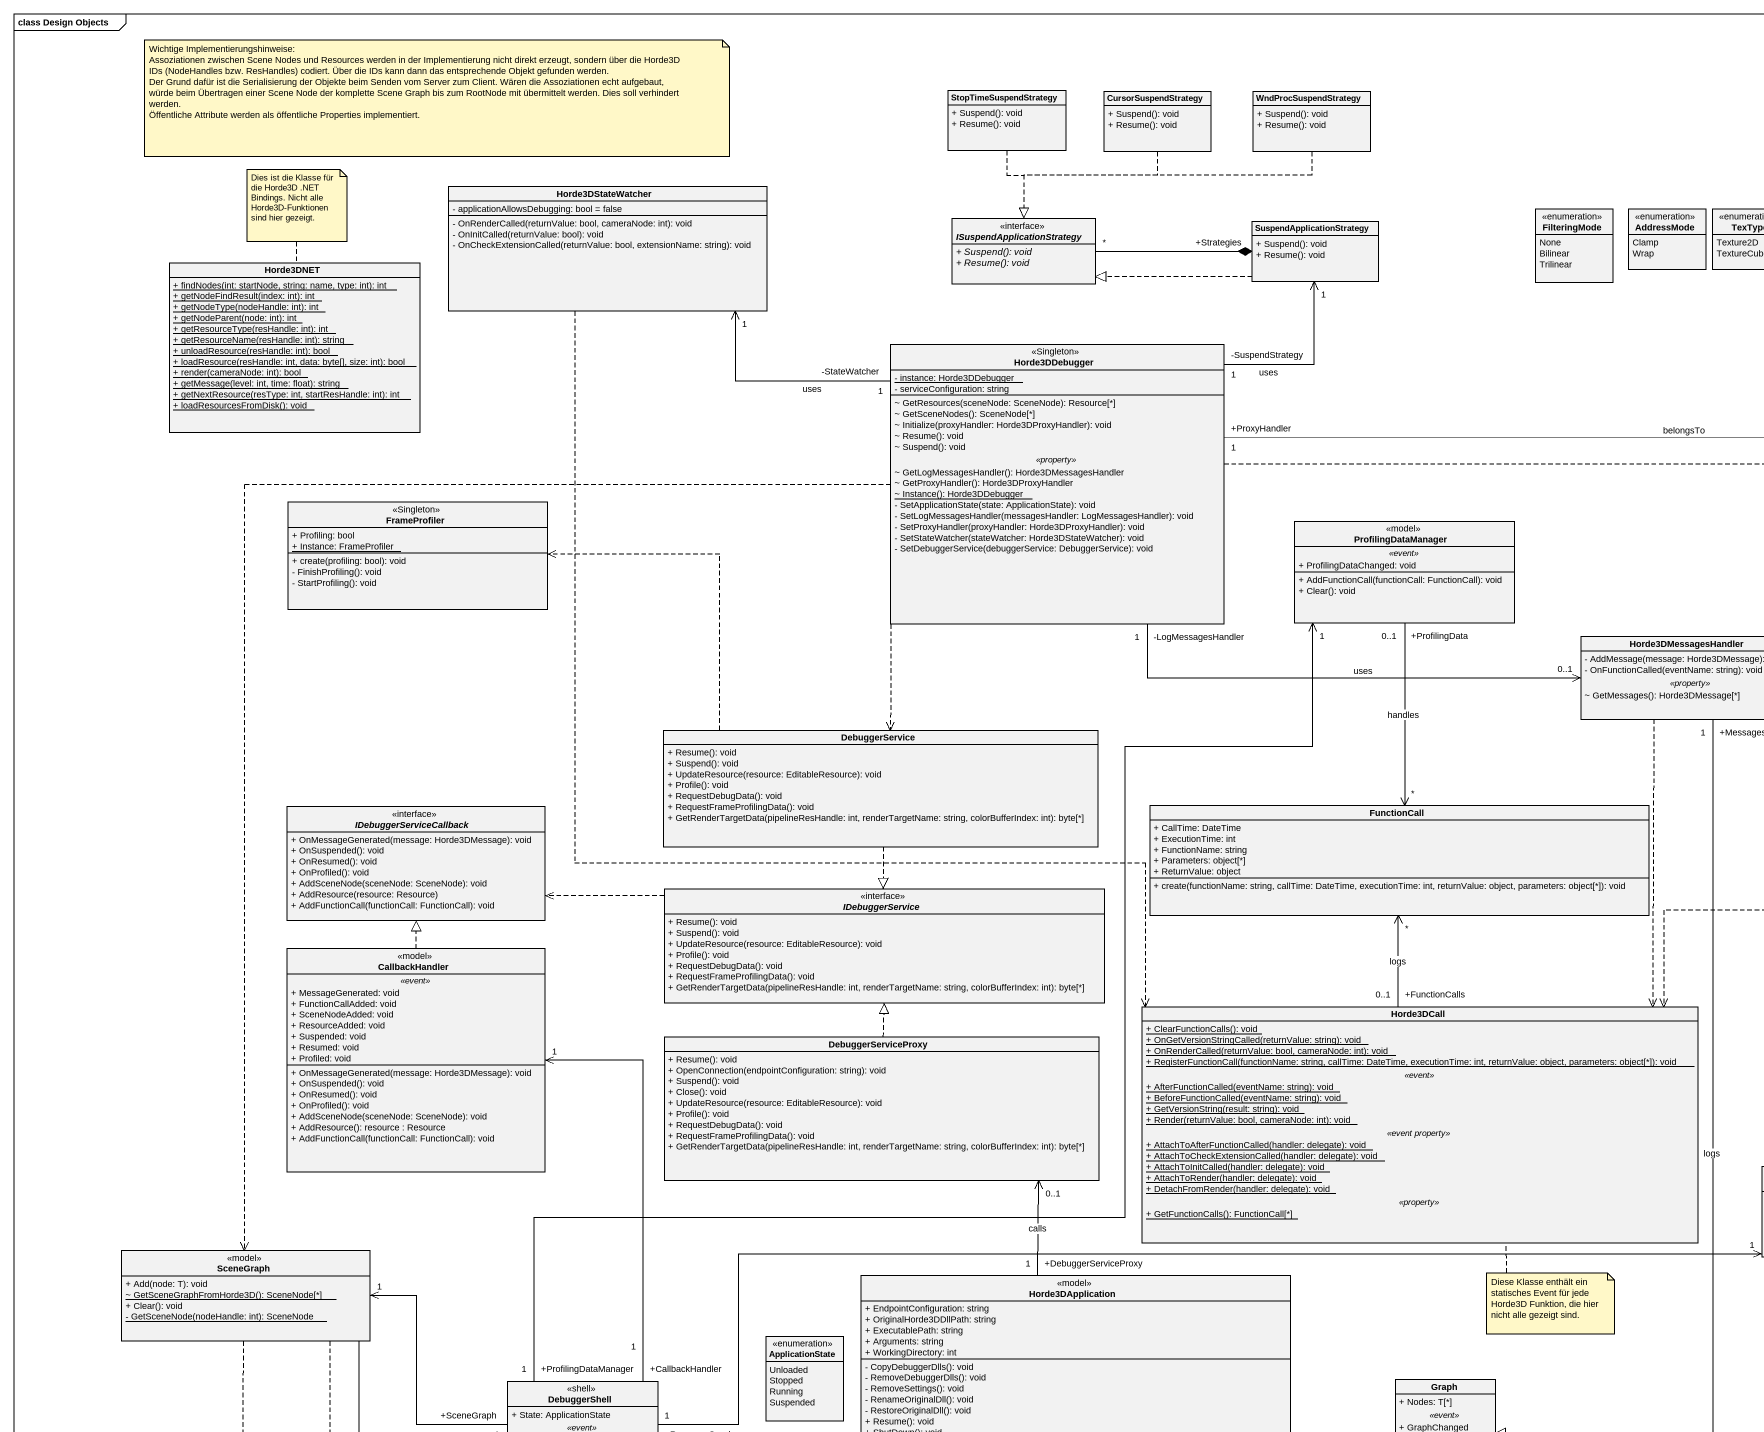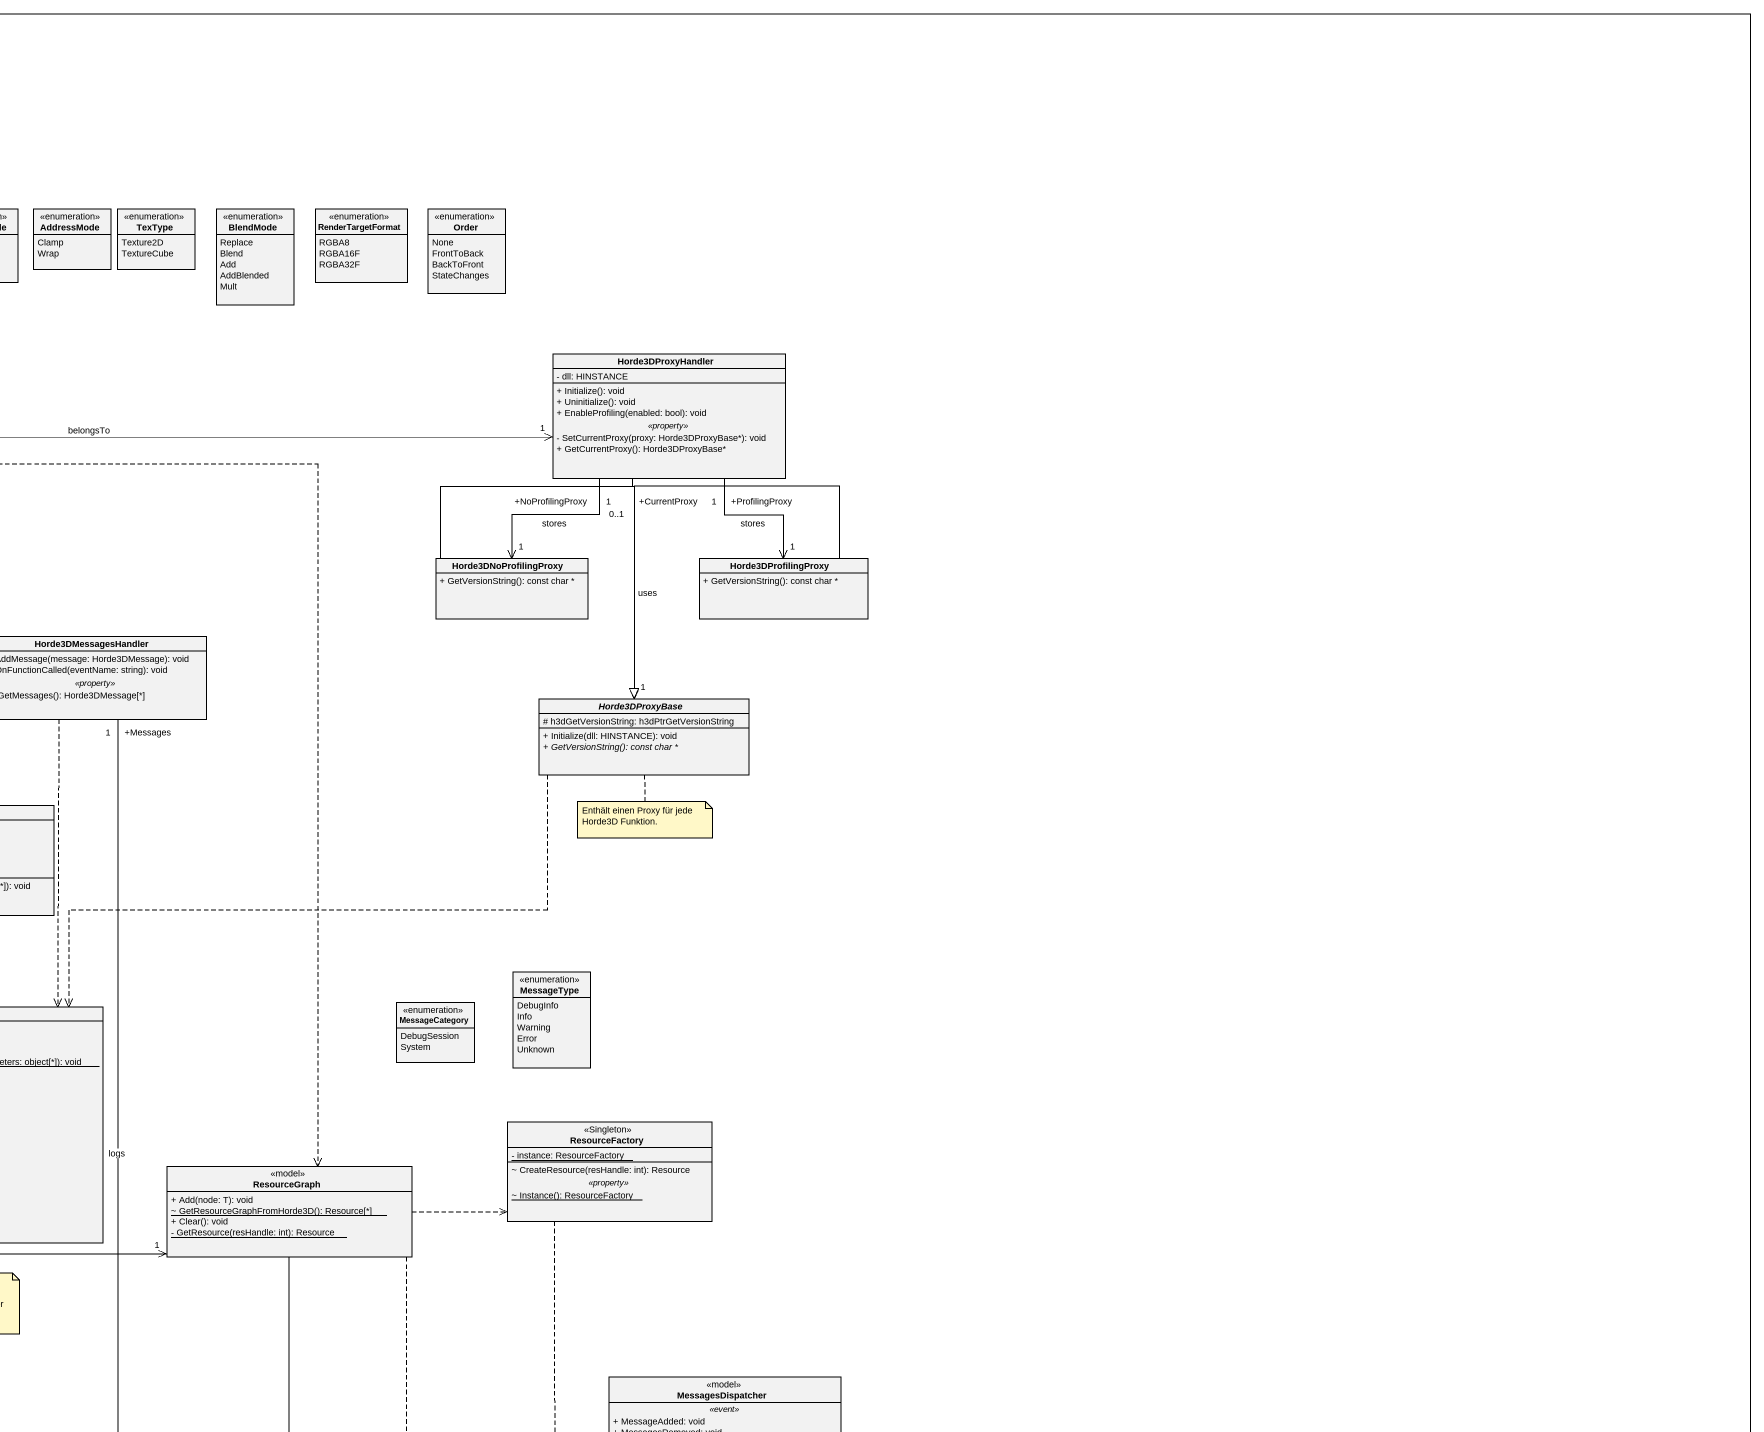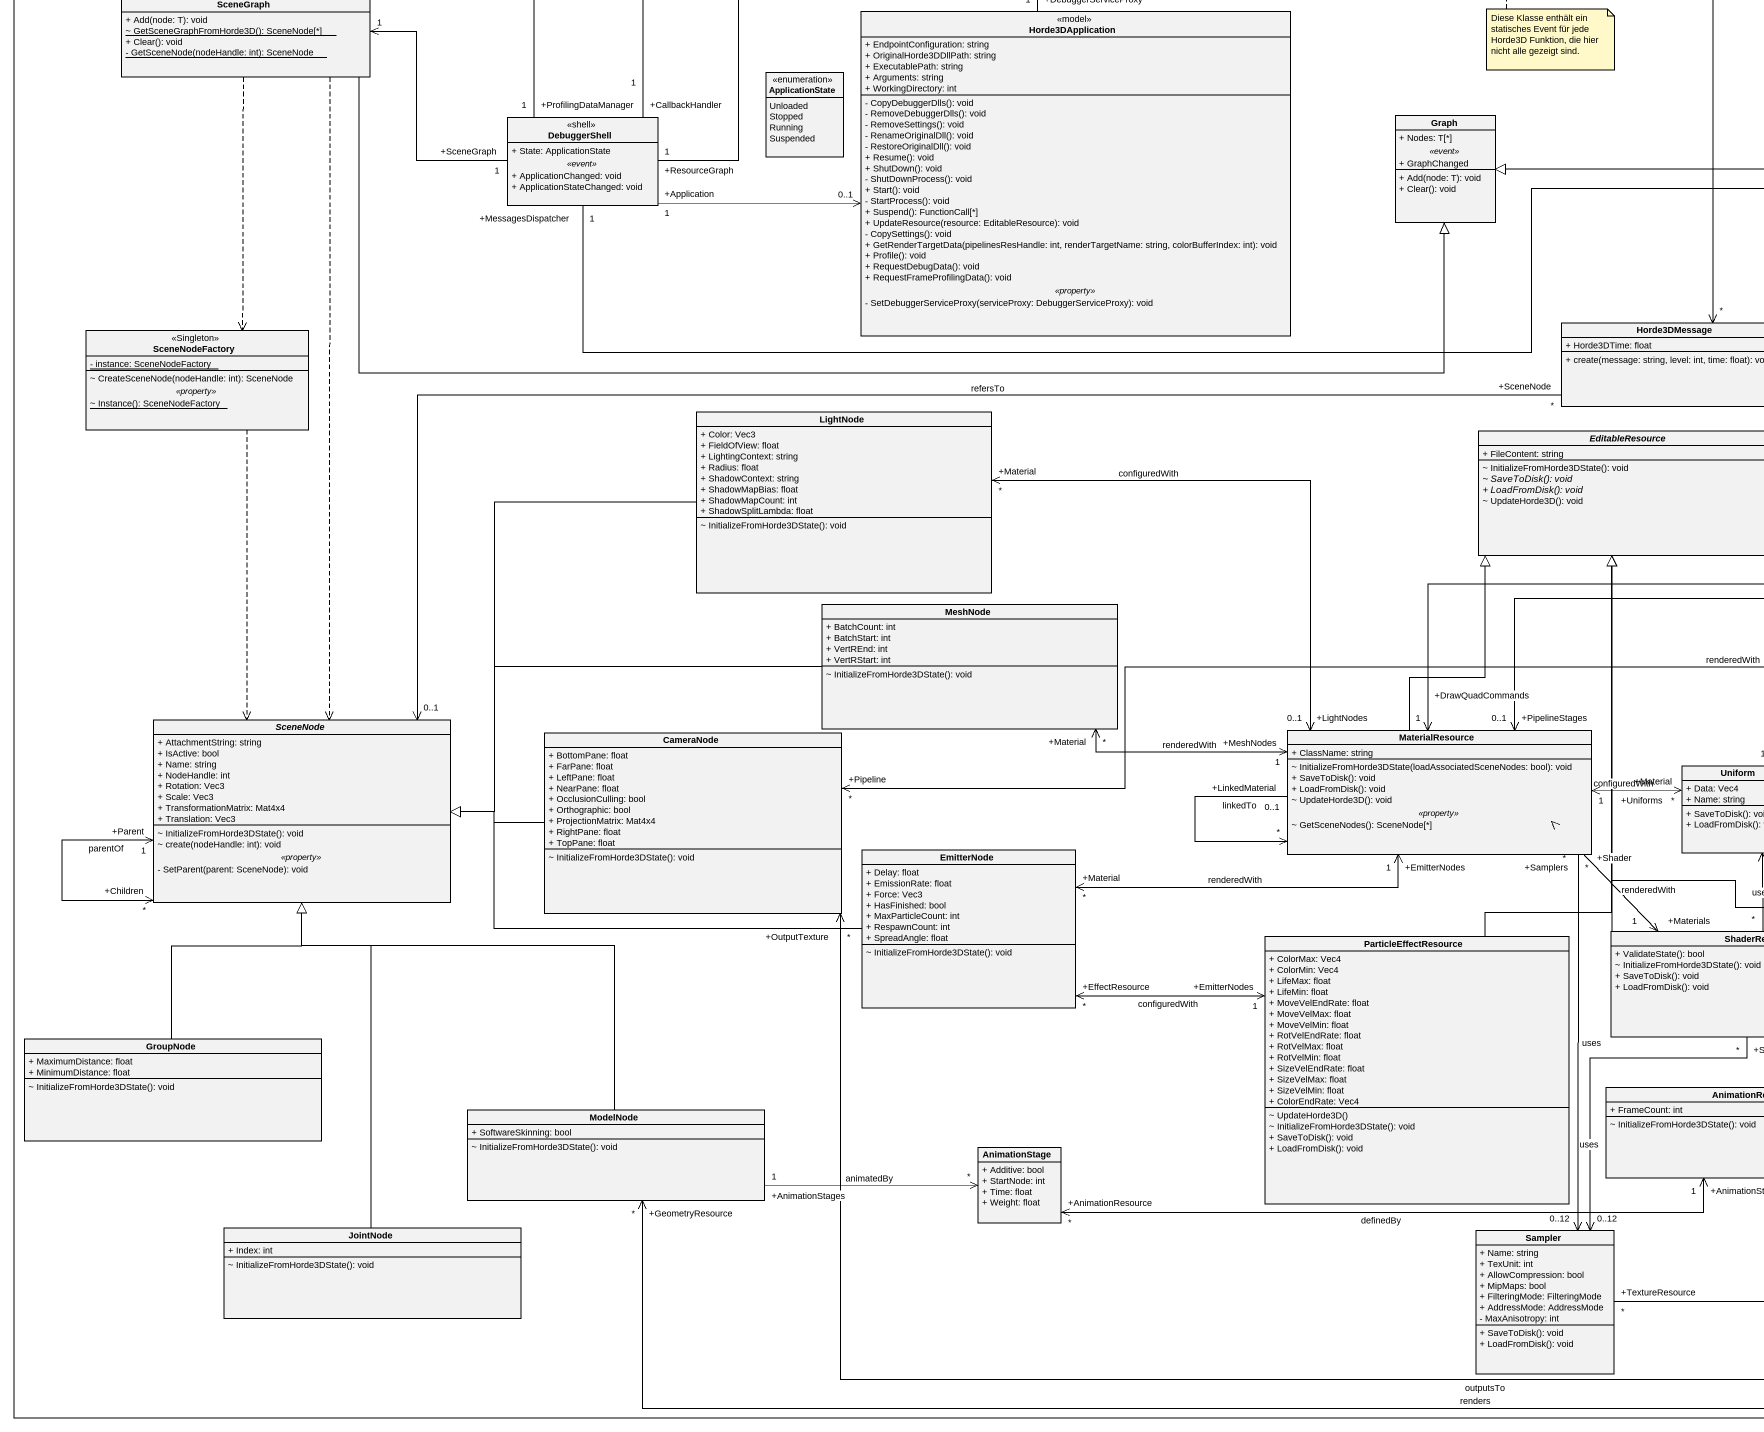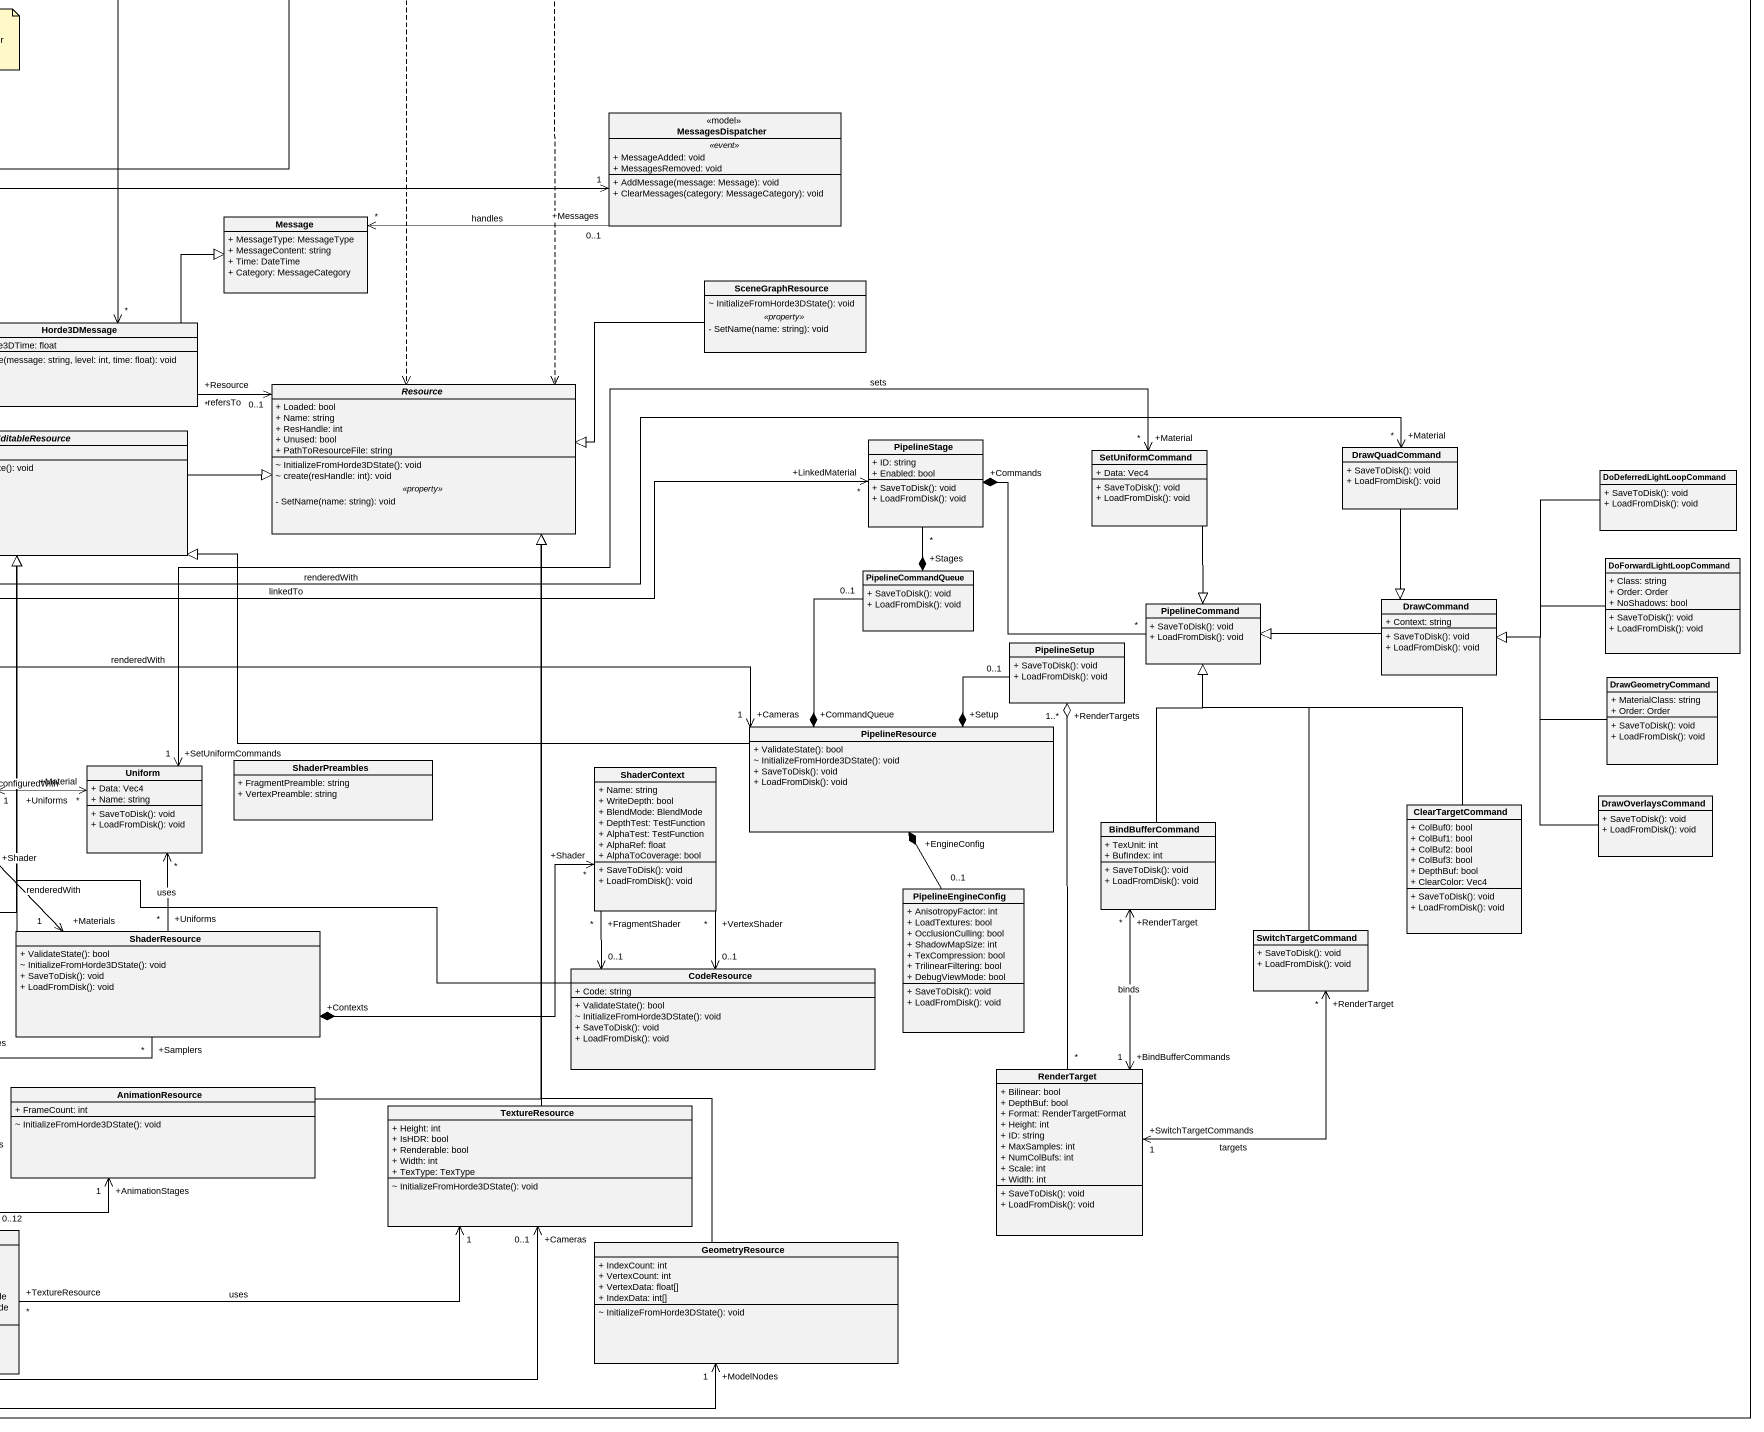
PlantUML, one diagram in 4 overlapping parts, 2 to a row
@startuml
mainframe class Design Objects
hide circle
hide empty members
skinparam classAttributeIconSize 0
class StopTimeSuspendStrategy {
  + Suspend(): void
  + Resume(): void
}
class CursorSuspendStrategy {
  + Suspend(): void
  + Resume(): void
}
class WndProcSuspendStrategy {
  + Suspend(): void
  + Resume(): void
}
class Horde3DStateWatcher {
  - applicationAllowsDebugging: bool = false
  - OnRenderCalled(returnValue: bool, cameraNode: int): void
  - OnInitCalled(returnValue: bool): void
  - OnCheckExtensionCalled(returnValue: bool, extensionName: string): void
}
enum FilteringMode {
  None
  Bilinear
  Trilinear
}
enum AddressMode {
  Clamp
  Wrap
}
enum TexType {
  Texture2D
  TextureCube
}
enum BlendMode {
  Replace
  Blend
  Add
  AddBlended
  Mult
}
enum RenderTargetFormat {
  RGBA8
  RGBA16F
  RGBA32F
}
enum Order {
  None
  FrontToBack
  BackToFront
  StateChanges
}
interface ISuspendApplicationStrategy <<interface>> {
  {abstract} + Suspend(): void
  {abstract} + Resume(): void
}
class SuspendApplicationStrategy {
  + Suspend(): void
  + Resume(): void
}
class Horde3DNET {
  {static} + findNodes(int: startNode, string: name, type: int): int
  {static} + getNodeFindResult(index: int): int
  {static} + getNodeType(nodeHandle: int): int
  {static} + getNodeParent(node: int): int
  {static} + getResourceType(resHandle: int): int
  {static} + getResourceName(resHandle: int): string
  {static} + unloadResource(resHandle: int): bool
  {static} + loadResource(resHandle: int, data: byte[], size: int): bool
  {static} + render(cameraNode: int): bool
  {static} + getMessage(level: int, time: float): string
  {static} + getNextResource(resType: int, startResHandle: int): int
  {static} + loadResourcesFromDisk(): void
}
class Horde3DDebugger <<Singleton>> {
  {static} - instance: Horde3DDebugger
  - serviceConfiguration: string
  --
  ~ GetResources(sceneNode: SceneNode): Resource[*]
  ~ GetSceneNodes(): SceneNode[*]
  ~ Initialize(proxyHandler: Horde3DProxyHandler): void
  ~ Resume(): void
  ~ Suspend(): void
  .. <<property>> ..
  ~ GetLogMessagesHandler(): Horde3DMessagesHandler
  ~ GetProxyHandler(): Horde3DProxyHandler
  {static} ~ Instance(): Horde3DDebugger
  - SetApplicationState(state: ApplicationState): void
  - SetLogMessagesHandler(messagesHandler: LogMessagesHandler): void
  - SetProxyHandler(proxyHandler: Horde3DProxyHandler): void
  - SetStateWatcher(stateWatcher: Horde3DStateWatcher): void
  - SetDebuggerService(debuggerService: DebuggerService): void
}
class Horde3DProxyHandler {
  - dll: HINSTANCE
  --
  + Initialize(): void
  + Uninitialize(): void
  + EnableProfiling(enabled: bool): void
  .. <<property>> ..
  - SetCurrentProxy(proxy: Horde3DProxyBase*): void
  + GetCurrentProxy(): Horde3DProxyBase*
}
class FrameProfiler <<Singleton>> {
  + Profiling: bool
  {static} + Instance: FrameProfiler
  + create(profiling: bool): void
  - FinishProfiling(): void
  - StartProfiling(): void
}
class ProfilingDataManager <<model>> {
  .. <<event>> ..
  + ProfilingDataChanged: void
  --
  + AddFunctionCall(functionCall: FunctionCall): void
  + Clear(): void
}
class Horde3DNoProfilingProxy {
  + GetVersionString(): const char *
}
class Horde3DProfilingProxy {
  + GetVersionString(): const char *
}
class Horde3DMessagesHandler {
  - AddMessage(message: Horde3DMessage): void
  - OnFunctionCalled(eventName: string): void
  .. <<property>> ..
  ~ GetMessages(): Horde3DMessage[*]
}
abstract class Horde3DProxyBase {
  # h3dGetVersionString: h3dPtrGetVersionString
  + Initialize(dll: HINSTANCE): void
  {abstract} + GetVersionString(): const char *
}
class DebuggerService {
  + Resume(): void
  + Suspend(): void
  + UpdateResource(resource: EditableResource): void
  + Profile(): void
  + RequestDebugData(): void
  + RequestFrameProfilingData(): void
  + GetRenderTargetData(pipelineResHandle: int, renderTargetName: string, colorBufferIndex: int): byte[*]
}
interface IDebuggerServiceCallback <<interface>> {
  + OnMessageGenerated(message: Horde3DMessage): void
  + OnSuspended(): void
  + OnResumed(): void
  + OnProfiled(): void
  + AddSceneNode(sceneNode: SceneNode): void
  + AddResource(resource: Resource)
  + AddFunctionCall(functionCall: FunctionCall): void
}
class FunctionCall {
  + CallTime: DateTime
  + ExecutionTime: int
  + FunctionName: string
  + Parameters: object[*]
  + ReturnValue: object
  + create(functionName: string, callTime: DateTime, executionTime: int, returnValue: object, parameters: object[*]): void
}
interface IDebuggerService <<interface>> {
  + Resume(): void
  + Suspend(): void
  + UpdateResource(resource: EditableResource): void
  + Profile(): void
  + RequestDebugData(): void
  + RequestFrameProfilingData(): void
  + GetRenderTargetData(pipelineResHandle: int, renderTargetName: string, colorBufferIndex: int): byte[*]
}
class CallbackHandler <<model>> {
  .. <<event>> ..
  + MessageGenerated: void
  + FunctionCallAdded: void
  + SceneNodeAdded: void
  + ResourceAdded: void
  + Suspended: void
  + Resumed: void
  + Profiled: void
  --
  + OnMessageGenerated(message: Horde3DMessage): void
  + OnSuspended(): void
  + OnResumed(): void
  + OnProfiled(): void
  + AddSceneNode(sceneNode: SceneNode): void
  + AddResource(): resource : Resource
  + AddFunctionCall(functionCall: FunctionCall): void
}
enum MessageType {
  DebugInfo
  Info
  Warning
  Error
  Unknown
}
class DebuggerServiceProxy {
  + Resume(): void
  + OpenConnection(endpointConfiguration: string): void
  + Suspend(): void
  + Close(): void
  + UpdateResource(resource: EditableResource): void
  + Profile(): void
  + RequestDebugData(): void
  + RequestFrameProfilingData(): void
  + GetRenderTargetData(pipelineResHandle: int, renderTargetName: string, colorBufferIndex: int): byte[*]
}
class Horde3DCall {
  {static} + ClearFunctionCalls(): void
  {static} + OnGetVersionStringCalled(returnValue: string): void
  {static} + OnRenderCalled(returnValue: bool, cameraNode: int): void
  {static} + RegisterFunctionCall(functionName: string, callTime: DateTime, executionTime: int, returnValue: object, parameters: object[*]): void
  .. <<event>> ..
  {static} + AfterFunctionCalled(eventName: string): void
  {static} + BeforeFunctionCalled(eventName: string): void
  {static} + GetVersionString(result: string): void
  {static} + Render(returnValue: bool, cameraNode: int): void
  .. <<event property>> ..
  {static} + AttachToAfterFunctionCalled(handler: delegate): void
  {static} + AttachToCheckExtensionCalled(handler: delegate): void
  {static} + AttachToInitCalled(handler: delegate): void
  {static} + AttachToRender(handler: delegate): void
  {static} + DetachFromRender(handler: delegate): void
  .. <<property>> ..
  {static} + GetFunctionCalls(): FunctionCall[*]
}
enum MessageCategory {
  DebugSession
  System
}
class ResourceFactory <<Singleton>> {
  {static} - instance: ResourceFactory
  --
  ~ CreateResource(resHandle: int): Resource
  .. <<property>> ..
  {static} ~ Instance(): ResourceFactory
}
class ResourceGraph <<model>> {
  + Add(node: T): void
  {static} ~ GetResourceGraphFromHorde3D(): Resource[*]
  + Clear(): void
  {static} - GetResource(resHandle: int): Resource
}
class SceneGraph <<model>> {
  + Add(node: T): void
  {static} ~ GetSceneGraphFromHorde3D(): SceneNode[*]
  + Clear(): void
  {static} - GetSceneNode(nodeHandle: int): SceneNode
}
class Horde3DApplication <<model>> {
  + EndpointConfiguration: string
  + OriginalHorde3DDllPath: string
  + ExecutablePath: string
  + Arguments: string
  + WorkingDirectory: int
  --
  - CopyDebuggerDlls(): void
  - RemoveDebuggerDlls(): void
  - RemoveSettings(): void
  - RenameOriginalDll(): void
  - RestoreOriginalDll(): void
  + Resume(): void
  + ShutDown(): void
  - ShutDownProcess(): void
  + Start(): void
  - StartProcess(): void
  + Suspend(): FunctionCall[*]
  + UpdateResource(resource: EditableResource): void
  - CopySettings(): void
  + GetRenderTargetData(pipelinesResHandle: int, renderTargetName: string, colorBufferIndex: int): void
  + Profile(): void
  + RequestDebugData(): void
  + RequestFrameProfilingData(): void
  .. <<property>> ..
  - SetDebuggerServiceProxy(serviceProxy: DebuggerServiceProxy): void
}
enum ApplicationState {
  Unloaded
  Stopped
  Running
  Suspended
}
class DebuggerShell <<shell>> {
  + State: ApplicationState
  .. <<event>> ..
  + ApplicationChanged: void
  + ApplicationStateChanged: void
}
class Graph {
  + Nodes: T[*]
  .. <<event>> ..
  + GraphChanged
  --
  + Add(node: T): void
  + Clear(): void
}
class MessagesDispatcher <<model>> {
  .. <<event>> ..
  + MessageAdded: void
  + MessagesRemoved: void
  --
  + AddMessage(message: Message): void
  + ClearMessages(category: MessageCategory): void
}
class Message {
  + MessageType: MessageType
  + MessageContent: string
  + Time: DateTime
  + Category: MessageCategory
}
class SceneGraphResource {
  ~ InitializeFromHorde3DState(): void
  .. <<property>> ..
  - SetName(name: string): void
}
class SceneNodeFactory <<Singleton>> {
  {static} - instance: SceneNodeFactory
  --
  ~ CreateSceneNode(nodeHandle: int): SceneNode
  .. <<property>> ..
  {static} ~ Instance(): SceneNodeFactory
}
class Horde3DMessage {
  + Horde3DTime: float
  + create(message: string, level: int, time: float): void
}
abstract class Resource {
  + Loaded: bool
  + Name: string
  + ResHandle: int
  + Unused: bool
  + PathToResourceFile: string
  --
  ~ InitializeFromHorde3DState(): void
  ~ create(resHandle: int): void
  .. <<property>> ..
  - SetName(name: string): void
}
class LightNode {
  + Color: Vec3
  + FieldOfView: float
  + LightingContext: string
  + Radius: float
  + ShadowContext: string
  + ShadowMapBias: float
  + ShadowMapCount: int
  + ShadowSplitLambda: float
  ~ InitializeFromHorde3DState(): void
}
abstract class EditableResource {
  + FileContent: string
  ~ InitializeFromHorde3DState(): void
  {abstract} ~ SaveToDisk(): void
  {abstract} + LoadFromDisk(): void
  ~ UpdateHorde3D(): void
}
class PipelineStage {
  + ID: string
  + Enabled: bool
  + SaveToDisk(): void
  + LoadFromDisk(): void
}
class SetUniformCommand {
  + Data: Vec4
  + SaveToDisk(): void
  + LoadFromDisk(): void
}
class DrawQuadCommand {
  + SaveToDisk(): void
  + LoadFromDisk(): void
}
class DoDeferredLightLoopCommand {
  + SaveToDisk(): void
  + LoadFromDisk(): void
}
class PipelineCommandQueue {
  + SaveToDisk(): void
  + LoadFromDisk(): void
}
class DoForwardLightLoopCommand {
  + Class: string
  + Order: Order
  + NoShadows: bool
  + SaveToDisk(): void
  + LoadFromDisk(): void
}
class MeshNode {
  + BatchCount: int
  + BatchStart: int
  + VertREnd: int
  + VertRStart: int
  ~ InitializeFromHorde3DState(): void
}
class PipelineCommand {
  + SaveToDisk(): void
  + LoadFromDisk(): void
}
class DrawCommand {
  + Context: string
  + SaveToDisk(): void
  + LoadFromDisk(): void
}
class PipelineSetup {
  + SaveToDisk(): void
  + LoadFromDisk(): void
}
class DrawGeometryCommand {
  + MaterialClass: string
  + Order: Order
  + SaveToDisk(): void
  + LoadFromDisk(): void
}
abstract class SceneNode {
  + AttachmentString: string
  + IsActive: bool
  + Name: string
  + NodeHandle: int
  + Rotation: Vec3
  + Scale: Vec3
  + TransformationMatrix: Mat4x4
  + Translation: Vec3
  --
  ~ InitializeFromHorde3DState(): void
  ~ create(nodeHandle: int): void
  .. <<property>> ..
  - SetParent(parent: SceneNode): void
}
class CameraNode {
  + BottomPane: float
  + FarPane: float
  + LeftPane: float
  + NearPane: float
  + OcclusionCulling: bool
  + Orthographic: bool
  + ProjectionMatrix: Mat4x4
  + RightPane: float
  + TopPane: float
  ~ InitializeFromHorde3DState(): void
}
class MaterialResource {
  + ClassName: string
  --
  ~ InitializeFromHorde3DState(loadAssociatedSceneNodes: bool): void
  + SaveToDisk(): void
  + LoadFromDisk(): void
  ~ UpdateHorde3D(): void
  .. <<property>> ..
  ~ GetSceneNodes(): SceneNode[*]
}
class PipelineResource {
  + ValidateState(): bool
  ~ InitializeFromHorde3DState(): void
  + SaveToDisk(): void
  + LoadFromDisk(): void
}
class Uniform {
  + Data: Vec4
  + Name: string
  + SaveToDisk(): void
  + LoadFromDisk(): void
}
class ShaderPreambles {
  + FragmentPreamble: string
  + VertexPreamble: string
}
class ShaderContext {
  + Name: string
  + WriteDepth: bool
  + BlendMode: BlendMode
  + DepthTest: TestFunction
  + AlphaTest: TestFunction
  + AlphaRef: float
  + AlphaToCoverage: bool
  + SaveToDisk(): void
  + LoadFromDisk(): void
}
class BindBufferCommand {
  + TexUnit: int
  + BufIndex: int
  + SaveToDisk(): void
  + LoadFromDisk(): void
}
class ClearTargetCommand {
  + ColBuf0: bool
  + ColBuf1: bool
  + ColBuf2: bool
  + ColBuf3: bool
  + DepthBuf: bool
  + ClearColor: Vec4
  + SaveToDisk(): void
  + LoadFromDisk(): void
}
class DrawOverlaysCommand {
  + SaveToDisk(): void
  + LoadFromDisk(): void
}
class EmitterNode {
  + Delay: float
  + EmissionRate: float
  + Force: Vec3
  + HasFinished: bool
  + MaxParticleCount: int
  + RespawnCount: int
  + SpreadAngle: float
  ~ InitializeFromHorde3DState(): void
}
class PipelineEngineConfig {
  + AnisotropyFactor: int
  + LoadTextures: bool
  + OcclusionCulling: bool
  + ShadowMapSize: int
  + TexCompression: bool
  + TrilinearFiltering: bool
  + DebugViewMode: bool
  + SaveToDisk(): void
  + LoadFromDisk(): void
}
class ParticleEffectResource {
  + ColorMax: Vec4
  + ColorMin: Vec4
  + LifeMax: float
  + LifeMin: float
  + MoveVelEndRate: float
  + MoveVelMax: float
  + MoveVelMin: float
  + RotVelEndRate: float
  + RotVelMax: float
  + RotVelMin: float
  + SizeVelEndRate: float
  + SizeVelMax: float
  + SizeVelMin: float
  + ColorEndRate: Vec4
  ~ UpdateHorde3D()
  ~ InitializeFromHorde3DState(): void
  + SaveToDisk(): void
  + LoadFromDisk(): void
}
class ShaderResource {
  + ValidateState(): bool
  ~ InitializeFromHorde3DState(): void
  + SaveToDisk(): void
  + LoadFromDisk(): void
}
class SwitchTargetCommand {
  + SaveToDisk(): void
  + LoadFromDisk(): void
}
class CodeResource {
  + Code: string
  + ValidateState(): bool
  ~ InitializeFromHorde3DState(): void
  + SaveToDisk(): void
  + LoadFromDisk(): void
}
class GroupNode {
  + MaximumDistance: float
  + MinimumDistance: float
  ~ InitializeFromHorde3DState(): void
}
class AnimationResource {
  + FrameCount: int
  ~ InitializeFromHorde3DState(): void
}
class RenderTarget {
  + Bilinear: bool
  + DepthBuf: bool
  + Format: RenderTargetFormat
  + Height: int
  + ID: string
  + MaxSamples: int
  + NumColBufs: int
  + Scale: int
  + Width: int
  + SaveToDisk(): void
  + LoadFromDisk(): void
}
class ModelNode {
  + SoftwareSkinning: bool
  ~ InitializeFromHorde3DState(): void
}
class TextureResource {
  + Height: int
  + IsHDR: bool
  + Renderable: bool
  + Width: int
  + TexType: TexType
  ~ InitializeFromHorde3DState(): void
}
class AnimationStage {
  + Additive: bool
  + StartNode: int
  + Time: float
  + Weight: float
}
class JointNode {
  + Index: int
  ~ InitializeFromHorde3DState(): void
}
class Sampler {
  + Name: string
  + TexUnit: int
  + AllowCompression: bool
  + MipMaps: bool
  + FilteringMode: FilteringMode
  + AddressMode: AddressMode
  - MaxAnisotropy: int
  + SaveToDisk(): void
  + LoadFromDisk(): void
}
class GeometryResource {
  + IndexCount: int
  + VertexCount: int
  + VertexData: float[]
  + IndexData: int[]
  ~ InitializeFromHorde3DState(): void
}
StopTimeSuspendStrategy ..|> ISuspendApplicationStrategy
CursorSuspendStrategy ..|> ISuspendApplicationStrategy
WndProcSuspendStrategy .left.|> ISuspendApplicationStrategy
Horde3DStateWatcher "1" <-right- "-StateWatcher\n1" Horde3DDebugger : uses
Horde3DStateWatcher ..> Horde3DCall
ISuspendApplicationStrategy "*" -right-* "+Strategies" SuspendApplicationStrategy
SuspendApplicationStrategy .left.|> ISuspendApplicationStrategy
Horde3DDebugger "-SuspendStrategy\n1" -up-> "1" SuspendApplicationStrategy : uses
Horde3DDebugger "+ProxyHandler\n1" -right-> "1" Horde3DProxyHandler : belongsTo
Horde3DDebugger "-LogMessagesHandler\n1" -right-> "0..1" Horde3DMessagesHandler : uses
Horde3DDebugger ..> DebuggerService
Horde3DDebugger ..> ResourceGraph
Horde3DDebugger ..> SceneGraph
Horde3DProxyHandler "+NoProfilingProxy\n1" --> "1" Horde3DNoProfilingProxy : stores
Horde3DProxyHandler "+ProfilingProxy\n1" --> "1" Horde3DProfilingProxy : stores
Horde3DProxyHandler "+CurrentProxy\n0..1" --> "1" Horde3DProxyBase : uses
ProfilingDataManager "+ProfilingData\n0..1" --> "*" FunctionCall : handles
Horde3DNoProfilingProxy --|> Horde3DProxyBase
Horde3DProfilingProxy --|> Horde3DProxyBase
Horde3DMessagesHandler ..> Horde3DCall
Horde3DMessagesHandler "+Messages\n1" --> "*" Horde3DMessage : logs
Horde3DProxyBase .left.> Horde3DCall
DebuggerService .left.> FrameProfiler
DebuggerService ..|> IDebuggerService
IDebuggerService .left.> IDebuggerServiceCallback
CallbackHandler .up.|> IDebuggerServiceCallback
DebuggerServiceProxy .up.|> IDebuggerService
Horde3DCall "+FunctionCalls\n0..1" -up-> "*" FunctionCall : logs
ResourceFactory ..> Resource
ResourceGraph .right.> ResourceFactory
ResourceGraph -left-|> Graph
ResourceGraph ..> Resource
SceneGraph "1" <-right- "+SceneGraph\n1" DebuggerShell
SceneGraph -right-|> Graph
SceneGraph ..> SceneNodeFactory
SceneGraph ..> SceneNode
Horde3DApplication "+DebuggerServiceProxy\n1" -up-> "0..1" DebuggerServiceProxy : calls
DebuggerShell "+ProfilingDataManager\n1" -up-> "1" ProfilingDataManager
DebuggerShell "+CallbackHandler\n1" -up-> "1" CallbackHandler
DebuggerShell "+ResourceGraph\n1" -right-> "1" ResourceGraph
DebuggerShell "+Application\n1" -right-> "0..1" Horde3DApplication
DebuggerShell "+MessagesDispatcher\n1" -right-> "1" MessagesDispatcher
MessagesDispatcher "+Messages\n0..1" -left-> "*" Message : handles
SceneGraphResource -left-|> Resource
SceneNodeFactory ..> SceneNode
Horde3DMessage -right-|> Message
Horde3DMessage "+Resource\n*" -right-> "0..1" Resource : refersTo
Horde3DMessage "+SceneNode\n*" -left-> "0..1" SceneNode : refersTo
LightNode -left-|> SceneNode
LightNode "+Material\n*" <-right-> "+LightNodes\n0..1" MaterialResource : configuredWith
EditableResource -right-|> Resource
PipelineStage "+Commands" *-right- "*" PipelineCommand
SetUniformCommand --|> PipelineCommand
SetUniformCommand "+Material\n*" <-left-> "+SetUniformCommands\n1" Uniform : sets
DrawQuadCommand --|> DrawCommand
DrawQuadCommand "+Material\n*" <-left-> "+DrawQuadCommands\n1" MaterialResource : renderedWith
DoDeferredLightLoopCommand -left-|> DrawCommand
PipelineCommandQueue "+Stages" *-up- "*" PipelineStage
PipelineCommandQueue "0..1" --* "+CommandQueue" PipelineResource
DoForwardLightLoopCommand -left-|> DrawCommand
MeshNode -left-|> SceneNode
MeshNode "+Material\n*" <-right-> "+MeshNodes\n1" MaterialResource : renderedWith
DrawCommand -left-|> PipelineCommand
PipelineSetup "0..1" --* "+Setup" PipelineResource
DrawGeometryCommand -left-|> DrawCommand
SceneNode "+Parent\n1" <--> "+Children\n*" SceneNode : parentOf
CameraNode -left-|> SceneNode
CameraNode "+Pipeline\n*" <-right-> "+Cameras\n1" PipelineResource : renderedWith
CameraNode "+OutputTexture\n*" <-right-> "+Cameras\n0..1" TextureResource : outputsTo
MaterialResource -up-|> EditableResource
MaterialResource "+PipelineStages\n0..1" <-right-> "+LinkedMaterial\n*" PipelineStage : linkedTo
MaterialResource "+LinkedMaterial\n0..1" --> "*" MaterialResource : linkedTo
MaterialResource "+Samplers\n*" --> "0..12" Sampler : uses
PipelineResource -left-|> EditableResource
PipelineResource "+EngineConfig" *-- "0..1" PipelineEngineConfig
Uniform "+Material\n*" <-left-> "+Uniforms\n1" MaterialResource : configuredWith
Uniform "*" <-- "+Uniforms\n*" ShaderResource : uses
ShaderContext "+VertexShader\n*" --> "0..1" CodeResource
ShaderContext "+FragmentShader\n*" --> "0..1" CodeResource
BindBufferCommand -up-|> PipelineCommand
BindBufferCommand "+RenderTarget\n*" <--> "+BindBufferCommands\n1" RenderTarget : binds
ClearTargetCommand -up-|> PipelineCommand
DrawOverlaysCommand -up-|> DrawCommand
EmitterNode -left-|> SceneNode
EmitterNode "+Material\n*" <-right-> "+EmitterNodes\n1" MaterialResource : renderedWith
EmitterNode "+EffectResource\n*" <-right-> "+EmitterNodes\n1" ParticleEffectResource : configuredWith
ParticleEffectResource -up-|> EditableResource
ShaderResource -up-|> EditableResource
ShaderResource "+Materials\n1" <-left-> "+Shader\n*" MaterialResource : renderedWith
ShaderResource "+Contexts" *-right-> "+Shader\n*" ShaderContext
SwitchTargetCommand -up-|> PipelineCommand
SwitchTargetCommand "+RenderTarget\n*" <--> "+SwitchTargetCommands\n1" RenderTarget : targets
CodeResource -up-|> EditableResource
GroupNode -up-|> SceneNode
AnimationResource -up-|> Resource
RenderTarget "*" -up-o "+RenderTargets\n1..*" PipelineSetup
ModelNode -up-|> SceneNode
ModelNode "+AnimationStages\n1" -right-> "*" AnimationStage : animatedBy
ModelNode "+GeometryResource\n*" <-right-> "+ModelNodes\n1" GeometryResource : renders
TextureResource -up-|> Resource
AnimationStage "+AnimationResource\n*" <-right-> "+AnimationStages\n1" AnimationResource : definedBy
JointNode -up-|> SceneNode
Sampler "0..12" <-up- "+Samplers\n*" ShaderResource : uses
Sampler "+TextureResource\n*" -right-> "1" TextureResource : uses
GeometryResource -up-|> Resource
note as N1
  Wichtige Implementierungshinweise:
  Assoziationen zwischen Scene Nodes und Resources werden in der Implementierung nicht direkt erzeugt, sondern über die Horde3D IDs (NodeHandles bzw. ResHandles) codiert. Über die IDs kann dann das entsprechende Objekt gefunden werden.
  Der Grund dafür ist die Serialisierung der Objekte beim Senden vom Server zum Client. Wären die Assoziationen echt aufgebaut, würde beim Übertragen einer Scene Node der komplette Scene Graph bis zum RootNode mit übermittelt werden. Dies soll verhindert werden.
  Öffentliche Attribute werden als öffentliche Properties implementiert.
end note
note top of Horde3DNET : Dies ist die Klasse für die Horde3D .NET Bindings. Nicht alle Horde3D-Funktionen sind hier gezeigt.
note bottom of Horde3DProxyBase : Enthält einen Proxy für jede Horde3D Funktion.
note bottom of Horde3DCall : Diese Klasse enthält ein statisches Event für jede Horde3D Funktion, die hier nicht alle gezeigt sind.
@enduml
